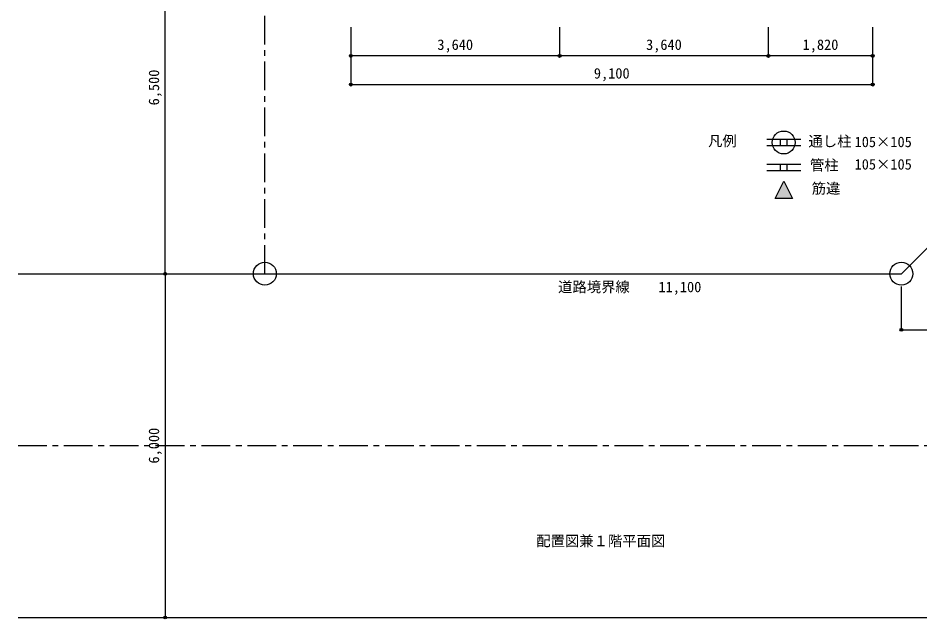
# Model space of a CAD drawing. Units: millimetres at full size, sheet at 1:100; details may follow other scales. Extents: x -23044 to 20228, y -21538 to 15874.
# Drawn here: x -23044 to -7316, y -21538 to -11051 of the extents above; entities that cross this region are included whole.
import ezdxf
from ezdxf.enums import TextEntityAlignment as Align

# ---------------------------------------------------------------- set-up
doc = ezdxf.new("R2010")
doc.units = ezdxf.units.MM
doc.header["$LTSCALE"] = 100
doc.header["$PDMODE"] = 32
doc.header["$PDSIZE"] = 50
doc.linetypes.add('CHAIN1', pattern=[8, 5, -1, 1, -1])
doc.layers.add('0-0', color=7, linetype='Continuous')
doc.styles.add('ＭＳ ゴシック', font='')
doc.styles.get('ＭＳ ゴシック').set_extended_font_data('MS Gothic')

msp = doc.modelspace()

# ---------------------------------------------------------------- linework, layer by layer
at = {"layer": '0-0', "linetype": 'CHAIN1'}
msp.add_line((-18739.5, -15512.7), (-18739.5, -232.7), dxfattribs=at)
at = {"layer": '0-0', "color": 4}
for p, q in [((-20478.3, -15512.7), (-20478.3, -9012.7)), ((-13599.5, -11212.7), (-13599.5, -11712.7)), ((-9959.5, -11712.7), (-9959.5, -11212.7)), ((-8139.5, -11712.7), (-17239.5, -11712.7)), ((-20478.3, -15512.7), (-20478.3, -21512.7)), ((-20478.3, -15512.7), (-19437.1, -15512.7)), ((-7639.5, -16493.1), (-7639.5, -15738.8)), ((-7639.5, -16493.1), (-5639.5, -16493.1)), ((-20478.3, -21512.7), (-19437.1, -21512.7))]:
    msp.add_line(p, q, dxfattribs=at)
at = {"layer": '0-0'}
for p, q in [((-9987.9, -13163.3), (-9394.6, -13163.3)), ((-9751.2, -13163.3), (-9751.2, -13283.3)), ((-9631.2, -13283.3), (-9631.2, -13163.3)), ((-9394.6, -13283.3), (-9987.9, -13283.3)), ((-7639.5, -15512.7), (-5639.5, -13512.7)), ((-9987.9, -13599.9), (-9394.6, -13599.9)), ((-9751.2, -13599.5), (-9751.2, -13719.5)), ((-9631.2, -13719.5), (-9631.2, -13599.5)), ((-9394.6, -13719.9), (-9987.9, -13719.9)), ((-23043.8, -15512.7), (-7639.5, -15512.7)), ((-23043.8, -21512.7), (2123.2, -21512.7))]:
    msp.add_line(p, q, dxfattribs=at)
at = {"layer": '0-0', "color": 4, "linetype": 'CHAIN1'}
msp.add_line((-23043.8, -18512.7), (2123.2, -18512.7), dxfattribs=at)
at = {"layer": '0-0', "color": 4}
msp.add_lwpolyline([(-17239.5, -11212.7), (-17239.5, -12212.7), (-8139.5, -12212.7), (-8139.5, -11212.7)], dxfattribs=at)
at = {"layer": '0-0'}
msp.add_lwpolyline([(-9690.9, -13901), (-9540.9, -14201), (-9840.9, -14201)], close=True, dxfattribs=at)
for centre in [(-9691.2, -13223.3), (-18739.5, -15512.7), (-7639.5, -15512.7)]:
    msp.add_circle(centre, 200, dxfattribs=at)
at = {"layer": '0-0', "color": 4}
for p in [(-17239.5, -11712.7), (-13599.5, -11712.7), (-9959.5, -11712.7), (-8139.5, -11712.7), (-17239.5, -12212.7), (-8139.5, -12212.7), (-20478.3, -15512.7), (-7639.5, -16493.1), (-20478.3, -21512.7)]:
    msp.add_point(p, dxfattribs=at)
at = {"layer": '0-0'}
msp.add_solid([(-9840.9, -14201), (-9690.9, -13901), (-9540.9, -14201)], dxfattribs=at)

# ---------------------------------------------------------------- texts
at = {"layer": '0-0', "color": 4, "style": 'ＭＳ ゴシック'}
for s, p in [('3,640', (-15732, -11662.7)), ('3,640', (-12092, -11662.7)), ('1,820', (-9362, -11662.7)), ('9,100', (-13002, -12162.7)), ('凡例\u3000', (-11010.5, -13342.8)), ('通し柱\u3000', (-9259.5, -13348.9)), ('105×105', (-8455.2, -13359.1)), ('管柱\u3000\u3000', (-9234.5, -13765.2)), ('105×105', (-8455.2, -13750.6)), ('筋違\u3000\u3000', (-9204, -14170.3)), ('道路境界線\u3000\u300011,100', (-13626.4, -15890.4)), ('配置図兼１階平面図  ', (-14006.1, -20322.3))]:
    msp.add_text(s, height=183.3, dxfattribs=at).set_placement(p, align=Align.BOTTOM_LEFT)
for s, p in [('6,500', (-20528.3, -12575.2)), ('6,000', (-20528.3, -18825.2))]:
    msp.add_text(s, height=183.3, rotation=90, dxfattribs=at).set_placement(p, align=Align.BOTTOM_LEFT)

doc.saveas('drawing.dxf')
